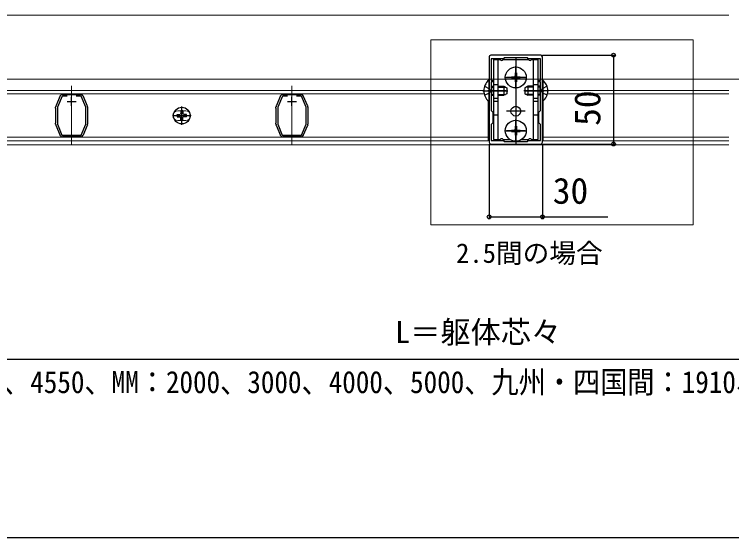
# Model space of a CAD drawing. Units: millimetres, scale not verified. Extents: x -875 to 875, y -1305 to 1297.
# Drawn here: x -430.2 to -26.5, y -1304.7 to -1010.2 of the extents above; entities that cross this region are included whole.
import ezdxf
from ezdxf.enums import TextEntityAlignment as Align

# ---------------------------------------------------------------- set-up
doc = ezdxf.new("R2010")
doc.units = ezdxf.units.MM
doc.header["$LTSCALE"] = 8
for name, color, linetype in [('0-1_USER1', 3, 'Continuous'), ('0-2_YKK_11', 7, 'Continuous'), ('0-5_YKK_13', 4, 'Continuous'), ('0-6_YKK_D', 6, 'Continuous'), ('0-7_YKK_ZWAK', 7, 'Continuous')]:
    doc.layers.add(name, color=color, linetype=linetype)
doc.layers.add('0-4_YKK_12', color=2, linetype='Continuous', lineweight=18)
doc.styles.add('ＭＳ ゴシック', font='')
doc.styles.get('ＭＳ ゴシック').set_extended_font_data('MS Gothic')

msp = doc.modelspace()

# ---------------------------------------------------------------- linework, layer by layer
at = {"layer": '0-2_YKK_11'}
for p, q in [((-134, -1033.197), (-162, -1033.197)), ((-163, -1034.197), (-163, -1082.197)), ((-133, -1082.197), (-133, -1034.197)), ((-398, -1061.7), (-398, -1056.7)), ((-274, -1061.7), (-274, -1056.7)), ((-400.5, -1059.2), (-395.5, -1059.2)), ((-276.5, -1059.2), (-271.5, -1059.2)), ((-162, -1083.197), (-134, -1083.197))]:
    msp.add_line(p, q, dxfattribs=at)
msp.add_lwpolyline([(-134.1, -1064.297), (-134.1, -1048.197), (-135, -1048.197), (-135, -1047.397), (-134.1, -1047.397), (-134.1, -1035.197), (-141, -1035.197), (-141.5, -1034.697), (-154.5, -1034.697), (-155, -1035.197), (-161.9, -1035.197), (-161.9, -1047.397), (-161, -1047.397), (-161, -1048.197), (-161.9, -1048.197), (-161.9, -1064.297), (-161, -1065.197), (-161, -1071.197), (-161.9, -1072.097), (-161.9, -1081.197), (-155, -1081.197), (-154.5, -1081.697), (-141.5, -1081.697), (-141, -1081.197), (-134.1, -1081.197), (-134.1, -1072.097), (-135, -1071.197), (-135, -1065.197)], close=True, dxfattribs=at)
for points in [[(-406.883, -1061.901), (-406.683, -1061.424), (-406.585, -1061.321), (-406.488, -1061.219), (-404.409, -1056.275), (-404.403, -1056.138), (-404.388, -1055.983)], [(-400.59, -1056.2), (-403.402, -1056.2), (-406, -1062.382), (-406, -1072.018), (-403.444, -1078.1), (-392.556, -1078.1), (-390, -1072.019), (-390, -1062.382), (-392.598, -1056.2), (-395.41, -1056.2)], [(-403.22, -1055.207), (-403.071, -1055.253), (-402.943, -1055.3), (-393.057, -1055.3), (-392.929, -1055.253), (-392.78, -1055.207)], [(-391.612, -1055.983), (-391.597, -1056.138), (-391.591, -1056.275), (-389.512, -1061.219), (-389.415, -1061.321), (-389.317, -1061.424), (-389.117, -1061.901)], [(-282.883, -1061.901), (-282.683, -1061.424), (-282.585, -1061.321), (-282.488, -1061.219), (-280.409, -1056.275), (-280.403, -1056.138), (-280.388, -1055.983)], [(-276.59, -1056.2), (-279.402, -1056.2), (-282, -1062.382), (-282, -1072.018), (-279.444, -1078.1), (-268.556, -1078.1), (-266, -1072.019), (-266, -1062.382), (-268.598, -1056.2), (-271.41, -1056.2)], [(-279.22, -1055.207), (-279.071, -1055.253), (-278.943, -1055.3), (-269.057, -1055.3), (-268.929, -1055.253), (-268.78, -1055.207)], [(-267.612, -1055.983), (-267.597, -1056.138), (-267.591, -1056.275), (-265.512, -1061.219), (-265.415, -1061.321), (-265.317, -1061.424), (-265.117, -1061.901)], [(-407, -1071.918), (-407, -1071.4), (-406.95, -1071.268), (-406.9, -1071.135), (-406.9, -1063.265), (-406.95, -1063.132), (-407, -1063), (-407, -1062.482)], [(-389, -1062.482), (-389, -1063), (-389.05, -1063.132), (-389.1, -1063.265), (-389.1, -1071.135), (-389.05, -1071.268), (-389, -1071.4), (-389, -1071.918)], [(-283, -1071.918), (-283, -1071.4), (-282.95, -1071.268), (-282.9, -1071.135), (-282.9, -1063.265), (-282.95, -1063.132), (-283, -1063), (-283, -1062.482)], [(-265, -1062.482), (-265, -1063), (-265.05, -1063.132), (-265.1, -1063.265), (-265.1, -1071.135), (-265.05, -1071.268), (-265, -1071.4), (-265, -1071.918)], [(-404.387, -1078.417), (-404.403, -1078.262), (-404.409, -1078.125), (-406.488, -1073.181), (-406.585, -1073.079), (-406.683, -1072.976), (-406.883, -1072.499)], [(-389.117, -1072.499), (-389.317, -1072.976), (-389.415, -1073.079), (-389.512, -1073.181), (-391.591, -1078.125), (-391.597, -1078.262), (-391.612, -1078.417)], [(-280.387, -1078.417), (-280.403, -1078.262), (-280.409, -1078.125), (-282.488, -1073.181), (-282.585, -1073.079), (-282.683, -1072.976), (-282.883, -1072.499)], [(-265.117, -1072.499), (-265.317, -1072.976), (-265.415, -1073.079), (-265.512, -1073.181), (-267.591, -1078.125), (-267.597, -1078.262), (-267.612, -1078.417)], [(-393.057, -1079.1), (-402.943, -1079.1), (-403.071, -1079.147), (-403.22, -1079.192)], [(-392.78, -1079.192), (-392.928, -1079.147), (-393.057, -1079.1)], [(-269.057, -1079.1), (-278.943, -1079.1), (-279.071, -1079.147), (-279.22, -1079.192)], [(-268.78, -1079.192), (-268.928, -1079.147), (-269.057, -1079.1)]]:
    msp.add_lwpolyline(points, dxfattribs=at)
for centre, radius, start, end in [((-162, -1034.197), 1, 90.00001, 179.99999), ((-134, -1034.197), 1, 0.00001, 89.99999), ((-403.07, -1056.7), 1.5, 95.73914, 151.44347), ((-392.93, -1056.7), 1.5, 28.55592, 84.26083), ((-279.07, -1056.7), 1.5, 95.73914, 151.44347), ((-268.93, -1056.7), 1.5, 28.55592, 84.26083), ((-405.5, -1062.482), 1.5, 157.21234, 180.00008), ((-390.5, -1062.482), 1.5, 360, 22.78773), ((-281.5, -1062.482), 1.5, 157.21234, 180.00008), ((-266.5, -1062.482), 1.5, 360, 22.78773), ((-405.5, -1071.918), 1.5, 179.99998, 202.78771), ((-390.5, -1071.918), 1.5, 337.21255, 0.00006), ((-281.5, -1071.918), 1.5, 179.99998, 202.78771), ((-266.5, -1071.918), 1.5, 337.21255, 0.00006), ((-403.07, -1077.7), 1.5, 208.55565, 264.26079), ((-392.93, -1077.7), 1.5, 275.73925, 331.44438), ((-279.07, -1077.7), 1.5, 208.55565, 264.26079), ((-268.93, -1077.7), 1.5, 275.73925, 331.44438), ((-162, -1082.197), 1, 180.00001, 269.99999), ((-134, -1082.197), 1, 270.00001, 359.99999)]:
    msp.add_arc(centre, radius, start, end, dxfattribs=at)
at = {"layer": '0-4_YKK_12'}
for p, q in [((-28, -1010.7), (-610.5, -1010.7)), ((-705.5, -1046.7), (409.5, -1046.7)), ((-398, -1050.5), (-398, -1083.9)), ((-274, -1050.5), (-274, -1083.9)), ((-338.25, -1064.445), (-333.75, -1064.445)), ((-338.25, -1069.945), (-333.75, -1069.945)), ((-28, -1083.7), (-610.5, -1083.7))]:
    msp.add_line(p, q, dxfattribs=at)
at = {"layer": '0-4_YKK_12', "color": 3}
for p, q in [((-610, -1053), (-165.997, -1053)), ((-28, -1053), (-130.003, -1053)), ((-610, -1055), (-165.787, -1055)), ((-28, -1055), (-130.213, -1055)), ((-163.5, -1058.882), (-163.5, -1081.4)), ((-132.5, -1058.882), (-132.5, -1081.4)), ((-610, -1079.4), (-163.5, -1079.4)), ((-610, -1081.4), (-163.5, -1081.4)), ((-28, -1079.4), (-132.5, -1079.4)), ((-28, -1081.4), (-132.5, -1081.4))]:
    msp.add_line(p, q, dxfattribs=at)
at = {"layer": '0-4_YKK_12'}
msp.add_lwpolyline([(-195.826, -1024.602), (-48.151, -1024.602), (-48.151, -1128.7), (-195.826, -1128.7)], close=True, dxfattribs=at)
for centre, start, end in [((-338.25, -1067.195), 90, 270), ((-333.75, -1067.195), 270, 90)]:
    msp.add_arc(centre, 2.75, start, end, dxfattribs=at)
at = {"layer": '0-5_YKK_13'}
for p, q in [((-160.5, -1035.703), (-156.866, -1035.703)), ((-160.5, -1035.703), (-160.5, -1080.703)), ((-158, -1080.703), (-158, -1035.703)), ((-155.134, -1035.703), (-140.866, -1035.703)), ((-148, -1034.503), (-148, -1083.703)), ((-139.134, -1035.703), (-135.5, -1035.703)), ((-138, -1080.703), (-138, -1035.703)), ((-135.5, -1080.703), (-135.5, -1035.703)), ((-148, -1052.004), (-148, -1039.404)), ((-154.3, -1045.704), (-141.7, -1045.704)), ((-142.7, -1045.704), (-153.3, -1045.704)), ((-150.5, -1045.354), (-150.5, -1046.054)), ((-150.5, -1045.354), (-148.85, -1045.354)), ((-148.35, -1043.204), (-147.65, -1043.204)), ((-148.35, -1043.204), (-148.35, -1044.854)), ((-147.65, -1043.204), (-147.65, -1044.854)), ((-147.15, -1045.354), (-145.5, -1045.354)), ((-145.5, -1045.354), (-145.5, -1046.054)), ((-163.248, -1047.303), (-163, -1047.303)), ((-163.248, -1047.303), (-163.248, -1059.103)), ((-163, -1059.103), (-163, -1047.303)), ((-160.5, -1049.703), (-158, -1049.703)), ((-150.5, -1046.054), (-148.85, -1046.054)), ((-148.35, -1046.554), (-148.35, -1048.204)), ((-148.35, -1048.204), (-147.65, -1048.204)), ((-147.65, -1046.554), (-147.65, -1048.204)), ((-147.15, -1046.054), (-145.5, -1046.054)), ((-138, -1049.703), (-135.5, -1049.703)), ((-133, -1059.103), (-133, -1047.303)), ((-132.752, -1047.303), (-133, -1047.303)), ((-132.752, -1047.303), (-132.752, -1059.103)), ((-166.5, -1053.203), (-152.5, -1053.203)), ((-165.583, -1050.703), (-162.865, -1052.058)), ((-153.7, -1053.203), (-163.7, -1053.203)), ((-162.256, -1053.203), (-162.865, -1052.058)), ((-162.256, -1053.203), (-162.865, -1054.348)), ((-161.6, -1050.703), (-161.9, -1050.812)), ((-161.6, -1051.136), (-161.9, -1051.073)), ((-161.6, -1050.703), (-161.6, -1055.703)), ((-161.6, -1050.703), (-160.5, -1050.703)), ((-161.6, -1051.136), (-160.5, -1051.136)), ((-158, -1050.703), (-154.7, -1050.703)), ((-158, -1051.136), (-153.78, -1051.136)), ((-154.7, -1050.703), (-153, -1051.503)), ((-154.7, -1050.703), (-154.7, -1055.703)), ((-153, -1051.503), (-153, -1054.903)), ((-129.5, -1053.203), (-143.5, -1053.203)), ((-141.3, -1050.703), (-143, -1051.503)), ((-143, -1051.503), (-143, -1054.903)), ((-142.3, -1053.203), (-132.3, -1053.203)), ((-138, -1051.136), (-142.22, -1051.136)), ((-138, -1050.703), (-141.3, -1050.703)), ((-141.3, -1050.703), (-141.3, -1055.703)), ((-134.4, -1050.703), (-135.5, -1050.703)), ((-134.4, -1051.136), (-135.5, -1051.136)), ((-134.4, -1050.703), (-134.4, -1055.703)), ((-134.4, -1050.703), (-134.1, -1050.812)), ((-134.4, -1051.136), (-134.1, -1051.073)), ((-133.744, -1053.203), (-133.135, -1052.058)), ((-133.744, -1053.203), (-133.135, -1054.348)), ((-130.417, -1050.703), (-133.135, -1052.058)), ((-165.583, -1055.703), (-162.865, -1054.348)), ((-161.6, -1055.27), (-161.9, -1055.333)), ((-161.6, -1055.703), (-161.9, -1055.594)), ((-161.6, -1055.27), (-160.5, -1055.27)), ((-161.6, -1055.703), (-160.5, -1055.703)), ((-160.5, -1057.337), (-158, -1057.337)), ((-158, -1055.27), (-153.78, -1055.27)), ((-158, -1055.703), (-154.7, -1055.703)), ((-153, -1054.903), (-154.7, -1055.703)), ((-143, -1054.903), (-141.3, -1055.703)), ((-138, -1055.27), (-142.22, -1055.27)), ((-138, -1055.703), (-141.3, -1055.703)), ((-138, -1057.337), (-135.5, -1057.337)), ((-134.4, -1055.27), (-135.5, -1055.27)), ((-134.4, -1055.703), (-135.5, -1055.703)), ((-134.4, -1055.27), (-134.1, -1055.333)), ((-134.4, -1055.703), (-134.1, -1055.594)), ((-130.417, -1055.703), (-133.135, -1054.348)), ((-163.248, -1059.103), (-163, -1059.103)), ((-160.5, -1059.069), (-158, -1059.069)), ((-138, -1059.069), (-135.5, -1059.069)), ((-132.752, -1059.103), (-133, -1059.103)), ((-336.611, -1065.856), (-336.73, -1066.465)), ((-336.589, -1064.552), (-336.611, -1065.856)), ((-336, -1072.374), (-336, -1062.016)), ((-335.411, -1064.552), (-335.389, -1065.856)), ((-335.389, -1065.856), (-335.27, -1066.465)), ((-142.7, -1064.704), (-153.3, -1064.704)), ((-341.179, -1067.195), (-330.821, -1067.195)), ((-338.642, -1066.606), (-337.338, -1066.583)), ((-338.642, -1067.783), (-337.338, -1067.806)), ((-337.338, -1066.583), (-336.73, -1066.465)), ((-337.338, -1067.806), (-336.73, -1067.924)), ((-336.611, -1068.533), (-336.73, -1067.924)), ((-336.589, -1069.837), (-336.611, -1068.533)), ((-335.411, -1069.837), (-335.389, -1068.533)), ((-335.389, -1068.533), (-335.27, -1067.924)), ((-334.662, -1066.583), (-335.27, -1066.465)), ((-334.662, -1067.806), (-335.27, -1067.924)), ((-333.358, -1066.606), (-334.662, -1066.583)), ((-333.358, -1067.783), (-334.662, -1067.806)), ((-160.5, -1066.703), (-158, -1066.703)), ((-148, -1082), (-148, -1069.4)), ((-138, -1066.703), (-135.5, -1066.703)), ((-148.35, -1073.2), (-147.65, -1073.2)), ((-148.35, -1073.2), (-148.35, -1074.85)), ((-147.65, -1073.2), (-147.65, -1074.85)), ((-154.3, -1075.7), (-141.7, -1075.7)), ((-142.7, -1075.7), (-153.3, -1075.7)), ((-150.5, -1075.35), (-150.5, -1076.05)), ((-150.5, -1075.35), (-148.85, -1075.35)), ((-150.5, -1076.05), (-148.85, -1076.05)), ((-148.35, -1076.55), (-148.35, -1078.2)), ((-147.65, -1076.55), (-147.65, -1078.2)), ((-147.15, -1075.35), (-145.5, -1075.35)), ((-147.15, -1076.05), (-145.5, -1076.05)), ((-145.5, -1075.35), (-145.5, -1076.05)), ((-160.5, -1080.703), (-156.866, -1080.703)), ((-155.134, -1080.703), (-151.127, -1080.703)), ((-148.35, -1078.2), (-147.65, -1078.2)), ((-144.873, -1080.703), (-140.866, -1080.703)), ((-139.134, -1080.703), (-135.5, -1080.703))]:
    msp.add_line(p, q, dxfattribs=at)
for centre, radius in [((-148, -1045.704), 5.9), ((-336, -1067.195), 4.708), ((-148, -1064.704), 2.75), ((-148, -1075.7), 5.9)]:
    msp.add_circle(centre, radius, dxfattribs=at)
for centre, radius, start, end in [((-156, -1035.203), 1, 210, 330), ((-140, -1035.203), 1, 210, 330), ((-148.85, -1044.854), 0.5, 270, 0), ((-147.15, -1044.854), 0.5, 180, 270), ((-158.3, -1053.203), 7.7, 129.98312, 230.01688), ((-148.85, -1046.554), 0.5, 0, 90), ((-147.15, -1046.554), 0.5, 90, 180), ((-137.7, -1053.203), 7.7, 309.98312, 50.01688), ((-336, -1067.195), 2.707, 77.44414, 102.55586), ((-336, -1067.195), 2.707, 167.44414, 192.55586), ((-336, -1067.195), 2.707, 257.44414, 282.55586), ((-336, -1067.195), 2.707, 347.44414, 12.55586), ((-148.85, -1074.85), 0.5, 270, 0), ((-148.85, -1076.55), 0.5, 0, 90), ((-147.15, -1074.85), 0.5, 180, 270), ((-147.15, -1076.55), 0.5, 90, 180), ((-156, -1081.203), 1, 30, 150), ((-140, -1081.203), 1, 30, 150)]:
    msp.add_arc(centre, radius, start, end, dxfattribs=at)
at = {"layer": '0-6_YKK_D'}
for p, q in [((-133, -1033.197), (-92, -1033.197)), ((-93, -1033.197), (-93, -1083.197)), ((-163, -1083.197), (-163, -1125.2)), ((-133, -1083.197), (-133, -1125.2)), ((-133, -1083.197), (-92, -1083.197)), ((-630.5, -1204.2), (334.5, -1204.2))]:
    msp.add_line(p, q, dxfattribs=at)
msp.add_lwpolyline([(-163, -1124.2), (-133, -1124.2), (-96.109, -1124.2)], dxfattribs=at)
for centre in [(-93, -1033.197), (-93, -1083.197), (-163, -1124.2), (-133, -1124.2)]:
    msp.add_circle(centre, 1.075, dxfattribs=at)
at = {"layer": '0-7_YKK_ZWAK'}
msp.add_lwpolyline([(-875, -1304.7), (875, -1304.7), (875, 1245.3)], dxfattribs=at)

# ---------------------------------------------------------------- texts
at = {"layer": '0-1_USER1', "style": 'ＭＳ ゴシック'}
msp.add_text('2.5間の場合', height=11, dxfattribs=at).set_placement((-181.591, -1153.37), align=Align.BOTTOM_LEFT)
at = {"layer": '0-6_YKK_D', "style": 'ＭＳ ゴシック'}
msp.add_text('50', height=14.66, rotation=90, dxfattribs=at).set_placement((-96, -1072.969), align=Align.BOTTOM_LEFT)
for s, height, p in [('30', 14.66, (-127.177, -1121.2)), ('L＝躯体芯々', 12.46, (-215.903, -1198.978))]:
    msp.add_text(s, height=height, dxfattribs=at).set_placement(p, align=Align.BOTTOM_LEFT)
at = {"layer": '0-6_YKK_D', "style": 'ＭＳ ゴシック', "width": 0.9}
msp.add_text('（関東間：1820、2730、3640、4550、MM：2000、3000、4000、5000、九州・四国間：1910、2865、3820、4775）', height=12.46, dxfattribs=at).set_placement((-635.209, -1227.098), align=Align.BOTTOM_LEFT)

doc.saveas('drawing.dxf')
